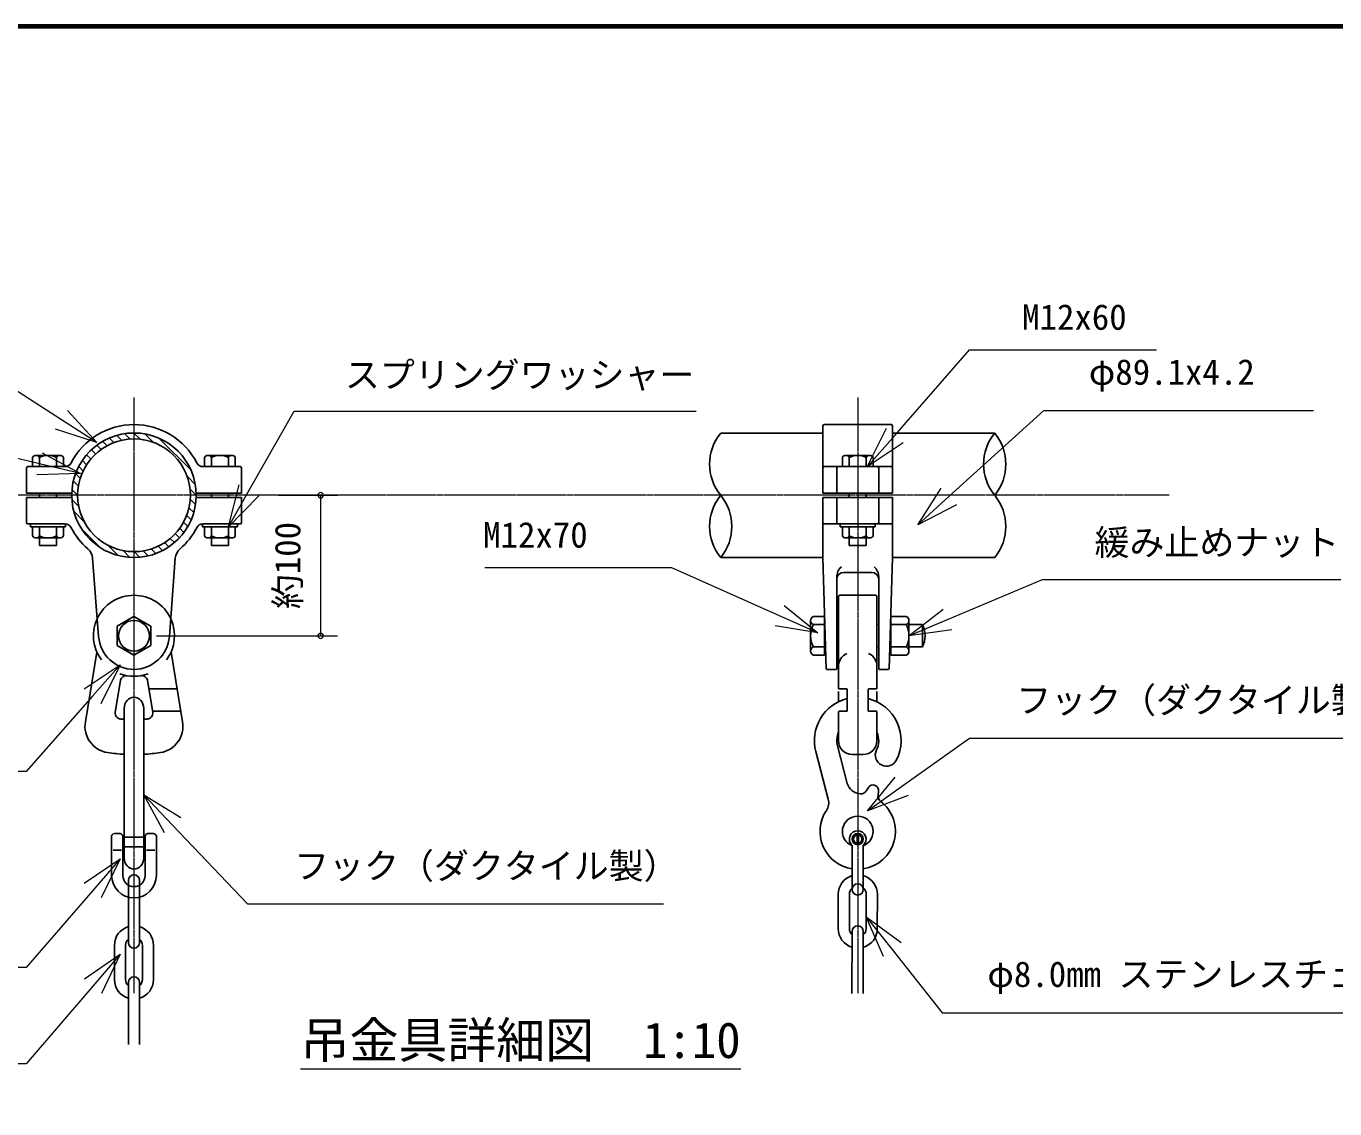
# Model space of a CAD drawing. Units: millimetres on the paper, enlarged 50 times, with parts at other scales. Extents: x 750 to 20250, y 750 to 14100.
# Drawn here: x 11770 to 16451, y 10227 to 14100 of the extents above; entities that cross this region are included whole.
import ezdxf
from ezdxf.enums import TextEntityAlignment as Align

# ---------------------------------------------------------------- set-up
doc = ezdxf.new("R2010")
doc.units = ezdxf.units.MM
doc.header["$LTSCALE"] = 50
doc.linetypes.add('USER3', pattern=[0.3, 0.2, -0.025, 0.05, -0.025])
for name, color, linetype, lineweight in [('D-BMK\u3000構造物基準線(中心線等)', 2, 'USER3', 13), ('D-STR-DIM\u3000寸法線、寸法値', 7, 'Continuous', 13), ('D-STR-HTXT\u3000旗上げ', 7, 'Continuous', 13), ('D-STR-TXT\u3000文字列', 7, 'Continuous', 13), ('D-STR\u3000構造物外形線', 1, 'Continuous', 25), ('D-TTL', 7, 'Continuous', 70)]:
    doc.layers.add(name, color=color, linetype=linetype, lineweight=lineweight)
doc.styles.add('ＭＳ ゴシック', font='')
doc.styles.get('ＭＳ ゴシック').set_extended_font_data('MS Gothic')

msp = doc.modelspace()

# ---------------------------------------------------------------- linework, layer by layer
at = {"layer": 'D-BMK\u3000構造物基準線(中心線等)'}
for p, q in [((12156.04, 12771.57), (12156.04, 10641)), ((14744.85, 12771.57), (14744.85, 10641)), ((15858.76, 12421.83), (11539.06, 12421.83))]:
    msp.add_line(p, q, dxfattribs=at)
at = {"layer": 'D-STR-DIM\u3000寸法線、寸法値'}
for p, q in [((12672.5, 12421.83), (12883.55, 12421.83)), ((12823.55, 12421.83), (12823.55, 11919.08)), ((12236.04, 11919.08), (12883.55, 11919.08))]:
    msp.add_line(p, q, dxfattribs=at)
at = {"layer": 'D-STR-DIM\u3000寸法線、寸法値', "lineweight": 0}
for centre, start, end in [((12823.55, 12421.83), 90, 270), ((12823.55, 12421.83), 270, 90), ((12823.55, 11919.08), 90, 270), ((12823.55, 11919.08), 270, 90)]:
    msp.add_arc(centre, 9.38, start, end, dxfattribs=at)
at = {"layer": 'D-STR-HTXT\u3000旗上げ'}
for p, q in [((12023.21, 12610.65), (11896.96, 12691.66)), ((11918.67, 12725.48), (12023.21, 12610.65)), ((12023.21, 12610.65), (11875.26, 12657.83)), ((14779, 12522.97), (14847.4, 12662.38)), ((14779, 12522.97), (14877.68, 12635.94)), ((14907.95, 12609.5), (14779, 12522.97)), ((11827.87, 12573.3), (11964.36, 12499.23)), ((11964.36, 12499.23), (11809.12, 12495.13)), ((11964.36, 12499.23), (11818.5, 12534.22)), ((12493.54, 12309.33), (12532.86, 12459.56)), ((12493.54, 12309.33), (12567.78, 12439.67)), ((12602.7, 12419.77), (12493.54, 12309.33)), ((14959.9, 12316.16), (15043.93, 12446.75)), ((14959.9, 12316.16), (15070.95, 12417)), ((15097.97, 12387.24), (14959.9, 12316.16)), ((14602.66, 11929.9), (14465.64, 11990.94)), ((14482, 12027.66), (14602.66, 11929.9)), ((14928.27, 11919.08), (15050.73, 12014.57)), ((14602.66, 11929.9), (14449.29, 11954.23)), ((14928.27, 11919.08), (15066.4, 11977.56)), ((15082.07, 11940.55), (14928.27, 11919.08)), ((11977.48, 11729.29), (12106.66, 11815.48)), ((12106.66, 11815.48), (12007.68, 11702.77)), ((12106.66, 11815.48), (12037.88, 11676.25)), ((14779.35, 11293.32), (14878.38, 11412.94)), ((14779.35, 11293.32), (14901.65, 11380.17)), ((12265.13, 11214.03), (12191.04, 11350.51)), ((12191.04, 11350.51), (12323.44, 11269.36)), ((12191.04, 11350.51), (12294.29, 11241.7)), ((14924.92, 11347.4), (14779.35, 11293.32)), ((11978.26, 11033.97), (12106.66, 11121.31)), ((12106.66, 11121.31), (12008.69, 11007.72)), ((12106.66, 11121.31), (12039.13, 10981.47)), ((14836.71, 10771.52), (14775.03, 10914.04)), ((14775.03, 10914.04), (14899.7, 10821.46)), ((14775.03, 10914.04), (14868.2, 10796.49)), ((11978.61, 10691.9), (12106.66, 10779.76)), ((12106.66, 10779.76), (12009.15, 10665.77)), ((12106.66, 10779.76), (12039.69, 10639.65))]:
    msp.add_line(p, q, dxfattribs=at)
for points in [[(14877.68, 12635.94), (15144.87, 12941.88), (15813.88, 12941.88)], [(11896.96, 12691.66), (11626.14, 12865.43), (10486.33, 12865.43)], [(12567.78, 12439.67), (12728.82, 12722.38), (14167.28, 12722.38)], [(15070.95, 12417), (15410.08, 12724.92), (16374.78, 12724.92)], [(11818.5, 12534.22), (11476.14, 12616.34), (10661.45, 12616.34)], [(14465.64, 11990.94), (14080.3, 12162.6), (13411.3, 12162.6)], [(15066.4, 11977.56), (15405.25, 12121.03), (16472.61, 12121.03)], [(12007.68, 11702.77), (11770.86, 11433.11), (11101.86, 11433.11)], [(14901.65, 11380.17), (15144.87, 11552.89), (16636.25, 11552.89)], [(12294.29, 11241.7), (12561.77, 10959.8), (14049.98, 10959.8)], [(12008.69, 11007.72), (11770.86, 10731.96), (10412.35, 10731.96)], [(14868.2, 10796.49), (15047.28, 10570.58), (16905.78, 10570.58)], [(12009.15, 10665.77), (11770.86, 10387.23), (9954.16, 10387.23)]]:
    msp.add_lwpolyline(points, dxfattribs=at)
at = {"layer": 'D-STR-TXT\u3000文字列'}
msp.add_line((12751.9, 10370.09), (14326.9, 10370.09), dxfattribs=at)
at = {"layer": 'D-STR\u3000構造物外形線'}
for p, q in [((12142.17, 12623.1), (12123.13, 12642.13)), ((12178.27, 12622.35), (12156.05, 12644.58)), ((12224.3, 12611.68), (12194.8, 12641.18)), ((14254.86, 12644.58), (14619.85, 12644.58)), ((14619.85, 12429.33), (14619.85, 12669.58)), ((14624.85, 12674.58), (14864.85, 12674.58)), ((14869.85, 12429.33), (14869.85, 12669.58)), ((14869.85, 12644.58), (15234.85, 12644.58)), ((12038.23, 12585.61), (12023.21, 12600.64)), ((12059.97, 12599.24), (12044.54, 12614.66)), ((12084.2, 12610.36), (12068.08, 12626.48)), ((12111.35, 12618.57), (12094.12, 12635.8)), ((12360.02, 12511.31), (12245.52, 12625.81)), ((11793.54, 12524.33), (11793.54, 12556.83)), ((11806.04, 12564.33), (11891.04, 12564.33)), ((11818.54, 12524.33), (11818.54, 12557.69)), ((11878.54, 12524.33), (11878.54, 12556.83)), ((11903.54, 12524.33), (11903.54, 12556.83)), ((11986.54, 12531.25), (11971.38, 12546.4)), ((12001.55, 12551.59), (11986.65, 12566.49)), ((12018.79, 12569.7), (12003.93, 12584.56)), ((12408.54, 12524.33), (12408.54, 12556.83)), ((12506.04, 12564.33), (12421.04, 12564.33)), ((12433.54, 12524.33), (12433.54, 12556.83)), ((12493.54, 12524.33), (12493.54, 12557.69)), ((12518.54, 12524.33), (12518.54, 12556.83)), ((14689.85, 12524.33), (14689.85, 12556.83)), ((14787.35, 12564.33), (14702.35, 12564.33)), ((14714.85, 12524.33), (14714.85, 12556.83)), ((14774.85, 12524.33), (14774.85, 12557.69)), ((14799.85, 12524.33), (14799.85, 12556.83)), ((11771.04, 12519.33), (11771.04, 12429.33)), ((11776.04, 12524.33), (11909.28, 12524.33)), ((11963.85, 12483.22), (11947.35, 12499.72)), ((11973.88, 12508.55), (11958.21, 12524.21)), ((12536.04, 12524.33), (12402.79, 12524.33)), ((12541.04, 12519.33), (12541.04, 12429.33)), ((14624.85, 12524.33), (14864.85, 12524.33)), ((14669.85, 12429.33), (14669.85, 12519.33)), ((14819.85, 12429.33), (14819.85, 12519.33)), ((11956.99, 12454.73), (11939.14, 12472.57)), ((12375.39, 12460.59), (12345.89, 12490.09)), ((11771.04, 12429.33), (11933.41, 12429.33)), ((11771.04, 12324.33), (11771.04, 12414.33)), ((11771.04, 12414.33), (11933.41, 12414.33)), ((11818.54, 12414.33), (11818.54, 12429.33)), ((11878.54, 12414.33), (11878.54, 12429.33)), ((11958.07, 12382.93), (11933.77, 12407.24)), ((11954.29, 12422.07), (11934.22, 12442.14)), ((12378.79, 12421.84), (12356.56, 12444.07)), ((12376.34, 12388.92), (12357.31, 12407.96)), ((12541.04, 12429.33), (12378.66, 12429.33)), ((12541.04, 12414.33), (12378.66, 12414.33)), ((12433.54, 12414.33), (12433.54, 12429.33)), ((12493.54, 12414.33), (12493.54, 12429.33)), ((12541.04, 12324.33), (12541.04, 12414.33)), ((14619.85, 12429.33), (14869.85, 12429.33)), ((14619.85, 12199.08), (14619.85, 12414.33)), ((14869.85, 12414.33), (14619.85, 12414.33)), ((14669.85, 12324.33), (14669.85, 12414.33)), ((14714.85, 12414.33), (14714.85, 12429.33)), ((14774.85, 12414.33), (14774.85, 12429.33)), ((14819.85, 12324.33), (14819.85, 12414.33)), ((14869.85, 12199.08), (14869.85, 12414.33)), ((11977.2, 12328.45), (11940.66, 12364.99)), ((12370.01, 12359.91), (12352.78, 12377.14)), ((11776.04, 12319.33), (11909.28, 12319.33)), ((11786.04, 12309.33), (11786.04, 12319.33)), ((11911.04, 12309.33), (11911.04, 12319.33)), ((12348.87, 12310.33), (12333.45, 12325.76)), ((12360.69, 12333.87), (12344.57, 12349.99)), ((12401.04, 12309.33), (12401.04, 12319.33)), ((12536.04, 12319.33), (12402.79, 12319.33)), ((12526.04, 12309.33), (12526.04, 12319.33)), ((14624.85, 12319.33), (14864.85, 12319.33)), ((14682.35, 12309.33), (14682.35, 12319.33)), ((14807.35, 12309.33), (14807.35, 12319.33)), ((11786.04, 12309.33), (11911.04, 12309.33)), ((11793.54, 12309.33), (11793.54, 12276.83)), ((11806.04, 12269.33), (11891.04, 12269.33)), ((11818.54, 12276.83), (11818.54, 12309.33)), ((11818.54, 12241.57), (11818.54, 12269.33)), ((11878.54, 12276.83), (11878.54, 12309.33)), ((11878.54, 12241.57), (11878.54, 12269.33)), ((11903.54, 12309.33), (11903.54, 12276.83)), ((12036.29, 12234), (11968.21, 12302.08)), ((12300.69, 12252.44), (12285.79, 12267.34)), ((12318.77, 12269.72), (12303.91, 12284.58)), ((12334.85, 12289), (12319.82, 12304.02)), ((12526.04, 12309.33), (12401.04, 12309.33)), ((12408.54, 12309.33), (12408.54, 12276.83)), ((12506.04, 12269.33), (12421.04, 12269.33)), ((12433.54, 12276.83), (12433.54, 12309.33)), ((12433.54, 12241.57), (12433.54, 12269.33)), ((12493.54, 12276.83), (12493.54, 12309.33)), ((12493.54, 12241.57), (12493.54, 12269.33)), ((12518.54, 12309.33), (12518.54, 12276.83)), ((14807.35, 12309.33), (14682.35, 12309.33)), ((14689.85, 12309.33), (14689.85, 12276.83)), ((14787.35, 12269.33), (14702.35, 12269.33)), ((14714.85, 12276.83), (14714.85, 12309.33)), ((14714.85, 12241.57), (14714.85, 12269.33)), ((14774.85, 12276.83), (14774.85, 12309.33)), ((14774.85, 12241.57), (14774.85, 12269.33)), ((14799.85, 12309.33), (14799.85, 12276.83)), ((11818.54, 12241.57), (11878.54, 12241.57)), ((12099.2, 12206.45), (12062.66, 12242.99)), ((12141.45, 12199.56), (12117.14, 12223.86)), ((12176.35, 12200.01), (12156.28, 12220.08)), ((12206.78, 12204.93), (12188.94, 12222.78)), ((12233.93, 12213.14), (12217.43, 12229.64)), ((12258.42, 12224), (12242.76, 12239.67)), ((12280.61, 12237.17), (12265.45, 12252.33)), ((12493.54, 12241.57), (12433.54, 12241.57)), ((14774.85, 12241.57), (14714.85, 12241.57)), ((12008.14, 12196.39), (12029.5, 11916.33)), ((12303.94, 12196.39), (12282.57, 11916.33)), ((14254.86, 12199.08), (14619.85, 12199.08)), ((14619.85, 12199.08), (14632.27, 11801.5)), ((14869.85, 12199.08), (14857.43, 11801.5)), ((14869.85, 12199.08), (15234.85, 12199.08)), ((14669.85, 11801.58), (14669.85, 12128.99)), ((14694.85, 12145.98), (14794.85, 12145.98)), ((14819.85, 11801.58), (14819.85, 12128.99)), ((14676.1, 11731.58), (14676.1, 12059.08)), ((14681.1, 12064.08), (14808.6, 12064.08)), ((14813.6, 11731.58), (14813.6, 12059.08)), ((12156.04, 11988.36), (12096.04, 11953.72)), ((12156.04, 11988.36), (12216.04, 11953.72)), ((14586.43, 11988.36), (14626.43, 11988.36)), ((14626.43, 11849.8), (14626.43, 11988.36)), ((14863.27, 11849.8), (14863.27, 11988.36)), ((14918.27, 11988.36), (14863.27, 11988.36)), ((12096.04, 11953.72), (12096.04, 11884.44)), ((12216.04, 11953.72), (12216.04, 11884.44)), ((14576.43, 11864.08), (14576.43, 11974.08)), ((14586.43, 11959.08), (14627.35, 11959.08)), ((14669.85, 11959.08), (14676.1, 11959.08)), ((14813.6, 11959.08), (14819.85, 11959.08)), ((14862.3, 11959.08), (14918.27, 11959.08)), ((14928.27, 11864.08), (14928.27, 11974.08)), ((14928.27, 11959.08), (14976.05, 11959.08)), ((14976.05, 11955.13), (14976.05, 11883.73)), ((12023.54, 11860.18), (11982.05, 11610.78)), ((12096.04, 11884.44), (12156.04, 11849.8)), ((12216.04, 11884.44), (12156.04, 11849.8)), ((12288.54, 11860.18), (12330.02, 11610.78)), ((14586.43, 11879.08), (14629.85, 11879.08)), ((14586.43, 11849.8), (14626.43, 11849.8)), ((14669.85, 11879.08), (14676.1, 11879.08)), ((14813.6, 11879.08), (14819.85, 11879.08)), ((14859.63, 11879.08), (14918.27, 11879.08)), ((14918.27, 11849.8), (14863.27, 11849.8)), ((14928.27, 11879.08), (14976.05, 11879.08)), ((14667.35, 11799.08), (14634.77, 11799.08)), ((14822.35, 11799.08), (14854.93, 11799.08)), ((12108.21, 11759.77), (12089.07, 11644.69)), ((12203.87, 11759.77), (12223.01, 11644.69)), ((12208.97, 11729.08), (12310.35, 11729.08)), ((14676.1, 11683), (14676.1, 11719.96)), ((14704.85, 11729.08), (14678.6, 11729.08)), ((14707.35, 11651.58), (14707.35, 11726.58)), ((14782.35, 11651.58), (14782.35, 11726.58)), ((14784.85, 11729.08), (14811.1, 11729.08)), ((14813.6, 11683), (14813.6, 11719.96)), ((12121.04, 11124.08), (12121.04, 11659.08)), ((12191.04, 11124.08), (12191.04, 11659.08)), ((12323.65, 11649.08), (12222.28, 11649.08)), ((14676.1, 11544.08), (14676.1, 11646.58)), ((14704.85, 11649.08), (14678.6, 11649.08)), ((14784.85, 11649.08), (14811.1, 11649.08)), ((14813.6, 11544.08), (14813.6, 11646.58)), ((14672.33, 11524.97), (14707.62, 11391.01)), ((14594.97, 11504.59), (14639.65, 11334.99)), ((14726.1, 11494.08), (14763.6, 11494.08)), ((14782.84, 11375.86), (14776.51, 11365.61)), ((14819.58, 11362.04), (14817.59, 11350.17)), ((12076.04, 11061.69), (12076.04, 11201.69)), ((12086.04, 11211.69), (12106.04, 11211.69)), ((12116.04, 11201.69), (12116.04, 11061.69)), ((12196.04, 11199.19), (12116.04, 11199.19)), ((12196.04, 11201.69), (12196.04, 11061.69)), ((12226.04, 11211.69), (12206.04, 11211.69)), ((12236.04, 11061.69), (12236.04, 11201.69)), ((14742.35, 11176.84), (14742.35, 11206.42)), ((14747.35, 11176.84), (14747.35, 11206.42)), ((12111.04, 11151.69), (12081.04, 11151.69)), ((12196.04, 11164.19), (12116.04, 11164.19)), ((12201.04, 11151.69), (12231.04, 11151.69)), ((14724.85, 11169.27), (14724.85, 11011.63)), ((14764.85, 11169.27), (14764.85, 11011.63)), ((12136.04, 11044.14), (12136.04, 10821.68)), ((12176.04, 11044.14), (12176.04, 10821.68)), ((14674.89, 10871.83), (14675.29, 10994.33)), ((14715.29, 10994.2), (14714.89, 10871.7)), ((14774.89, 10871.5), (14775.29, 10994)), ((14815.29, 10993.87), (14814.89, 10871.37)), ((14724.85, 10861.66), (14724.12, 10639.17)), ((14764.85, 10861.53), (14764.12, 10639.03)), ((12086.04, 10811.68), (12086.04, 10689.25)), ((12126.04, 10689.25), (12126.04, 10811.68)), ((12186.04, 10811.68), (12186.04, 10689.25)), ((12226.04, 10689.25), (12226.04, 10811.68)), ((12136.04, 10679.25), (12136.04, 10456.79)), ((12176.04, 10679.25), (12176.04, 10456.79))]:
    msp.add_line(p, q, dxfattribs=at)
for centre, radius in [((12156.04, 12421.83), 222.75), ((12156.04, 12421.83), 201.75), ((12156.04, 11919.08), 55), ((14744.85, 11191.63), 20), ((14744.85, 11191.63), 15)]:
    msp.add_circle(centre, radius, dxfattribs=at)
for centre, radius, start, end in [((12156.04, 12421.83), 252.75, 27.32556, 152.67444), ((14391.23, 12533.2), 176.07, 140.76152, 219.23848), ((14624.85, 12669.58), 5, 90, 180), ((14864.85, 12669.58), 5, 0, 90), ((15371.22, 12533.2), 176.07, 140.76152, 219.23848), ((15098.48, 12533.2), 176.07, 320.76152, 39.23848), ((11806.04, 12550.16), 14.17, 28.07249, 151.92751), ((11848.54, 12500.58), 63.75, 61.92751, 118.07249), ((11891.04, 12550.16), 14.17, 28.07249, 151.92751), ((12421.04, 12550.16), 14.17, 28.07249, 151.92751), ((12463.54, 12500.58), 63.75, 61.92751, 118.07249), ((12506.04, 12550.16), 14.17, 28.07249, 151.92751), ((14702.35, 12550.16), 14.17, 28.07249, 151.92751), ((14744.85, 12500.58), 63.75, 61.92751, 118.07249), ((14787.35, 12550.16), 14.17, 28.07249, 151.92751), ((11776.04, 12519.33), 5, 90, 180), ((11909.28, 12549.33), 25, 270, 332.67444), ((12402.79, 12549.33), 25, 207.32556, 270), ((12536.04, 12519.33), 5, 0, 90), ((14624.85, 12519.33), 5, 90, 180), ((14674.85, 12519.33), 5, 90, 180), ((14814.85, 12519.33), 5, 0, 90), ((14864.85, 12519.33), 5, 0, 90), ((14391.23, 12310.45), 176.07, 140.76152, 219.23848), ((14118.48, 12310.45), 176.07, 320.76152, 39.23848), ((15098.48, 12310.45), 176.07, 320.76152, 39.23848), ((11776.04, 12324.33), 5, 180, 270), ((11909.28, 12294.33), 25, 27.32556, 90), ((12402.79, 12294.33), 25, 90, 152.67444), ((12536.04, 12324.33), 5, 270, 0), ((14624.85, 12324.33), 5, 180, 270), ((14674.85, 12324.33), 5, 180, 270), ((14814.85, 12324.33), 5, 270, 0), ((14864.85, 12324.33), 5, 270, 0), ((11806.04, 12283.49), 14.17, 208.07249, 331.92751), ((11848.54, 12333.08), 63.75, 241.92751, 298.07249), ((11891.04, 12283.49), 14.17, 208.07249, 331.92751), ((12156.04, 12421.83), 252.75, 207.32556, 229.21674), ((12156.04, 12421.83), 252.75, 310.78326, 332.67444), ((12421.04, 12283.49), 14.17, 208.07249, 331.92751), ((12463.54, 12333.08), 63.75, 241.92751, 298.07249), ((12506.04, 12283.49), 14.17, 208.07249, 331.92751), ((14702.35, 12283.49), 14.17, 208.07249, 331.92751), ((14744.85, 12333.08), 63.75, 241.92751, 298.07249), ((14787.35, 12283.49), 14.17, 208.07249, 331.92751), ((11958.28, 12192.59), 50, 4.36277, 49.21674), ((12353.79, 12192.59), 50, 130.78326, 175.63723), ((14719.85, 12128.99), 50, 132.10691, 180), ((14694.85, 12120.98), 25, 90, 180), ((14794.85, 12120.98), 25, 0, 90), ((14769.85, 12128.99), 50, 0, 47.89309), ((12156.04, 11919.08), 145, 24.99636, 155.00364), ((14681.1, 12059.08), 5, 90, 180), ((14808.6, 12059.08), 5, 0, 90), ((14592.15, 11973.72), 15.72, 111.31097, 248.68903), ((14912.56, 11973.72), 15.72, 291.31097, 68.68903), ((12156.04, 11919.08), 145, 155.00364, 216.58803), ((12156.04, 11919.08), 145, 323.41197, 24.99636), ((14661.43, 11919.08), 85, 151.92751, 208.07249), ((14843.27, 11919.08), 85, 331.92751, 28.07249), ((14898.77, 11919.08), 87.03, 332.63614, 27.36386), ((12156.04, 11925.98), 126.9, 184.36277, 355.63723), ((14592.15, 11864.44), 15.72, 111.31097, 248.68903), ((14726.1, 11810.18), 50, 113.73962, 180), ((14763.6, 11810.18), 50, 0, 66.26038), ((14912.56, 11864.44), 15.72, 291.31097, 68.68903), ((14634.77, 11801.58), 2.5, 181.78921, 270), ((14667.35, 11801.58), 2.5, 270, 0), ((14822.35, 11801.58), 2.5, 180, 270), ((14854.93, 11801.58), 2.5, 270, 358.21079), ((12156.04, 11919.08), 145, 249.63436, 290.36564), ((12127.94, 11756.49), 20, 80.19472, 170.5559), ((12184.14, 11756.49), 20, 9.4441, 99.80528), ((14678.6, 11731.58), 2.5, 180, 270), ((14704.85, 11726.58), 2.5, 0, 90), ((14784.85, 11726.58), 2.5, 90, 180), ((14811.1, 11731.58), 2.5, 270, 0), ((14744.85, 11544.08), 155, 104.0008, 194.7593), ((14744.85, 11544.08), 155, 333.47366, 75.9992), ((12075.76, 11595.19), 95, 170.5559, 261.28854), ((12108.8, 11641.41), 20, 170.5559, 264.35177), ((12156.04, 12119.08), 500, 264.35177, 265.98601), ((12156.04, 12119.08), 500, 274.01399, 275.64823), ((12203.28, 11641.41), 20, 275.64823, 9.4441), ((12236.31, 11595.19), 95, 278.71146, 9.4441), ((14678.6, 11646.58), 2.5, 90, 180), ((14704.85, 11651.58), 2.5, 270, 0), ((14784.85, 11651.58), 2.5, 180, 270), ((14811.1, 11646.58), 2.5, 0, 90), ((14744.85, 11544.08), 75, 156.44354, 194.7593), ((14744.85, 11544.08), 75, 333.47366, 23.55646), ((14726.1, 11544.08), 50, 180, 270), ((14763.6, 11544.08), 50, 270, 0), ((12156.04, 12119.08), 625, 261.28854, 266.78976), ((12156.04, 12119.08), 625, 273.21024, 278.71146), ((14847.75, 11492.72), 40, 153.47366, 333.47366), ((14755.97, 11403.74), 50, 194.7593, 266.55451), ((14799.86, 11365.36), 20, 350.46424, 148.32132), ((14591.3, 11322.26), 50, 326.10179, 14.7593), ((14744.85, 11219.08), 135, 86.27888, 86.55451), ((14755.24, 11378.74), 25, 266.27888, 328.32132), ((14842.24, 11346.03), 25, 170.46424, 232.50668), ((14744.85, 11219.08), 135, 146.10179, 261.48038), ((14744.85, 11219.08), 135, 278.51962, 52.50668), ((14744.85, 11219.08), 55, 291.32369, 248.67631), ((12086.04, 11201.69), 10, 90, 180), ((12106.04, 11201.69), 10, 0, 90), ((12206.04, 11201.69), 10, 90, 180), ((12226.04, 11201.69), 10, 0, 90), ((14744.85, 11191.63), 30, 311.81031, 228.18969), ((12156.04, 11061.69), 80, 180, 270), ((12156.04, 11061.69), 40, 180, 270), ((12156.04, 11044.14), 20, 0, 180), ((12156.04, 11061.69), 80, 270, 0), ((12156.04, 11061.69), 40, 270, 0), ((14745.29, 10994.1), 70, 108.55972, 179.81038), ((14745.29, 10994.1), 70, 359.81038, 71.06104), ((14745.29, 10994.1), 30, 132.94396, 179.81038), ((14744.85, 11011.63), 20, 0, 180), ((14744.85, 11011.63), 20, 180, 0), ((14745.29, 10994.1), 30, 359.81038, 49.30361), ((12156.04, 10811.68), 70, 106.60155, 180), ((12156.04, 10811.68), 70, 0, 73.39845), ((14744.89, 10871.6), 70, 179.81038, 253.20884), ((14744.89, 10871.6), 30, 179.81038, 228.00007), ((14744.85, 10861.6), 20, 359.81038, 179.81038), ((14744.89, 10871.6), 70, 286.41193, 359.81038), ((14744.89, 10871.6), 30, 311.6207, 359.81038), ((12156.04, 10811.68), 30, 131.81031, 180), ((12156.04, 10821.68), 20, 180, 0), ((12156.04, 10811.68), 30, 0, 48.18969), ((12156.04, 10689.25), 70, 180, 253.39845), ((12156.04, 10689.25), 30, 180, 228.18969), ((12156.04, 10679.25), 20, 0, 180), ((12156.04, 10689.25), 30, 311.81031, 0), ((12156.04, 10689.25), 70, 286.60155, 0)]:
    msp.add_arc(centre, radius, start, end, dxfattribs=at)
for centre, major_axis in [((12156.04, 11659.08), (0, 40)), ((12156.04, 11124.08), (0, -40))]:
    msp.add_ellipse(centre, major_axis=major_axis, ratio=0.875, start_param=4.712389, end_param=7.8539816, dxfattribs=at)
at = {"layer": 'D-TTL'}
msp.add_lwpolyline([(750, 750), (750, 14100), (20250, 14100), (20250, 750)], close=True, dxfattribs=at)

# ---------------------------------------------------------------- texts
at = {"layer": 'D-STR-DIM\u3000寸法線、寸法値', "style": 'ＭＳ ゴシック'}
msp.add_text('約100', height=91.64, rotation=90, dxfattribs=at).set_placement((12705.55, 12170.45), align=Align.MIDDLE_CENTER)
at = {"layer": 'D-STR-HTXT\u3000旗上げ', "style": 'ＭＳ ゴシック'}
for s, p in [('M12x60', (15332.91, 12986.26)), ('スプリングワッシャー', (12910.52, 12779.46)), ('φ89.1x4.2', (15571.48, 12789.62)), ('M12x70', (13404.95, 12206.99)), ('緩み止めナット', (15592.02, 12180.01)), ('フック（ダクタイル製）', (15311.97, 11615.67)), ('フック（ダクタイル製）', (12728.88, 11022.59)), ('φ8.0mm ステンレスチェーン', (15208.67, 10635.27))]:
    msp.add_text(s, height=91.64, dxfattribs=at).set_placement(p, align=Align.BOTTOM_LEFT)
at = {"layer": 'D-STR-TXT\u3000文字列', "style": 'ＭＳ ゴシック'}
msp.add_text('吊金具詳細図\u30001:10', height=128.3, dxfattribs=at).set_placement((12751.9, 10370.09), align=Align.BOTTOM_LEFT)

doc.saveas('drawing.dxf')
